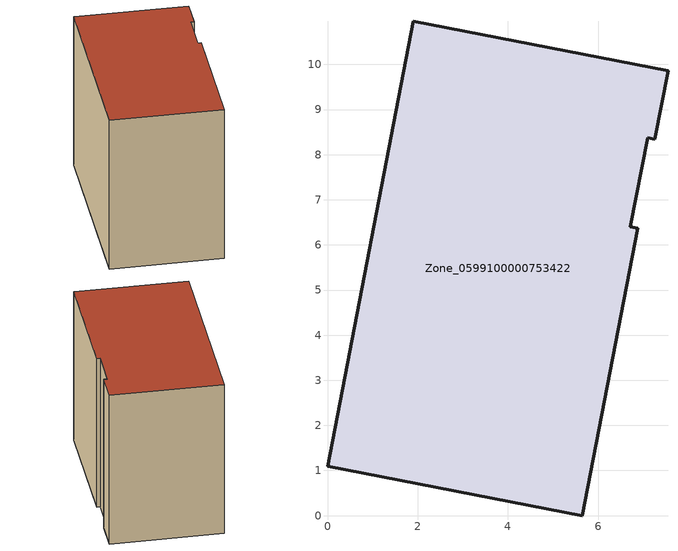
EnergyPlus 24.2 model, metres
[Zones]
Zone_0599100000753422
 floor ground (C_G): 0,1.09 1.91,10.95 7.55,9.86 7.25,8.35 7.1,8.38 6.71,6.4 6.87,6.37 5.65,0 z0
 wall outside (C_F): 6.87,6.37 6.71,6.4 7.1,8.38 7.25,8.35 7.55,9.86 1.91,10.95 0,1.09 5.65,0 6.87,6.37 z0:8.54
 roof outside (C_R): 6.71,6.4 7.1,8.38 7.25,8.35 7.55,9.86 1.91,10.95 0,1.09 5.65,0 6.87,6.37 z8.54
[BUILDING]
Pand.0599100000753422: North Axis=0; Terrain=City; Loads Convergence Tolerance Value=0.04; Temperature Convergence Tolerance Value=0.4; Solar Distribution=FullExterior; Maximum Number of Warmup Days=25; Minimum Number of Warmup Days=1
[Site:Location]
Rotterdam.The.Hague.AP_ZH_NLD Design_Conditions: Latitude=51.96; Longitude=4.45; Time Zone=1; Elevation=-4.5
[SITE:GROUNDTEMPERATURE:BUILDINGSURFACE]
18, 18, 18, 18, 18, 18, 18, 18, 18, 18, 18, 18
[MATERIAL] Thermal Absorptance=0.9; Solar Absorptance=0.7; Visible Absorptance=0.7
Name | Roughness | Thickness | Conductivity | Density | Specific Heat
G.TC.2006-2014 | MediumSmooth | 0.15 | 0.06 | 540 | 1210
F.TC.2006-2014 | Rough | 0.3 | 0.12 | 1920 | 840
R.TC.2006-2014 | MediumRough | 0.2 | 0.08 | 1500 | 1000
[CONSTRUCTION]
C_G: G.TC.2006-2014
C_F: F.TC.2006-2014
C_R: R.TC.2006-2014
[ZONE]
Zone_0599100000753422: Type=1; Multiplier=1; Ceiling Height=Autocalculate; Volume=Autocalculate; Floor Area=autocalculate; Part of Total Floor Area=Yes
[ZONEINFILTRATION:DESIGNFLOWRATE]
Infil_Zone_0599100000753422: Zone or ZoneList or Space or SpaceList=Zone_0599100000753422; Schedule=AlwaysOn; Design Flow Rate Calculation Method=Flow/Area; Flow Rate per Floor Area=0.0015; Constant Term Coefficient=1; Temperature Term Coefficient=0; Velocity Term Coefficient=0; Velocity Squared Term Coefficient=0
[HVACTEMPLATE:ZONE:IDEALLOADSAIRSYSTEM]
Zone_0599100000753422: Maximum Heating Supply Air Temperature=50; Minimum Cooling Supply Air Temperature=13; Maximum Heating Supply Air Humidity Ratio=0.0156; Minimum Cooling Supply Air Humidity Ratio=0.0077; Heating Limit=NoLimit; Cooling Limit=NoLimit; Dehumidification Control Type=ConstantSensibleHeatRatio; Cooling Sensible Heat Ratio=0.7; Dehumidification Setpoint=60; Humidification Control Type=None; Humidification Setpoint=30; Outdoor Air Method=None; Outdoor Air Flow Rate per Person=0.00944; Outdoor Air Flow Rate per Zone Floor Area=0; Outdoor Air Flow Rate per Zone=0; Demand Controlled Ventilation Type=None; Outdoor Air Economizer Type=NoEconomizer; Heat Recovery Type=None; Sensible Heat Recovery Effectiveness=0.7; Latent Heat Recovery Effectiveness=0.65
[ZONECONTROL:THERMOSTAT]
ThermostatControl_Zone_0599100000753422: Zone or ZoneList=Zone_0599100000753422; Control Type Schedule=DualSetpointControlType; Control 1=Thermostat_Zone_0599100000753422; Temperature Difference Between Cutout And Setpoint=0
[THERMOSTATSETPOINT:DUALSETPOINT]
Thermostat_Zone_0599100000753422: Heating Setpoint Temperature Schedule=HeatingSetpoint_Zone_0599100000753422; Cooling Setpoint Temperature Schedule=CoolingSetpoint_Zone_0599100000753422
[SCHEDULE:COMPACT]
HeatingSetpoint_Zone_0599100000753422: Through: 12/31, For: AllDays, Until: 24:00, 21
CoolingSetpoint_Zone_0599100000753422: Through: 12/31, For: AllDays, Until: 24:00, 24
DualSetpointControlType: Through: 12/31, For: AllDays, Until: 24:00, 4
AlwaysOn: Through: 12/31, For: AllDays, Until: 24:00, 1
